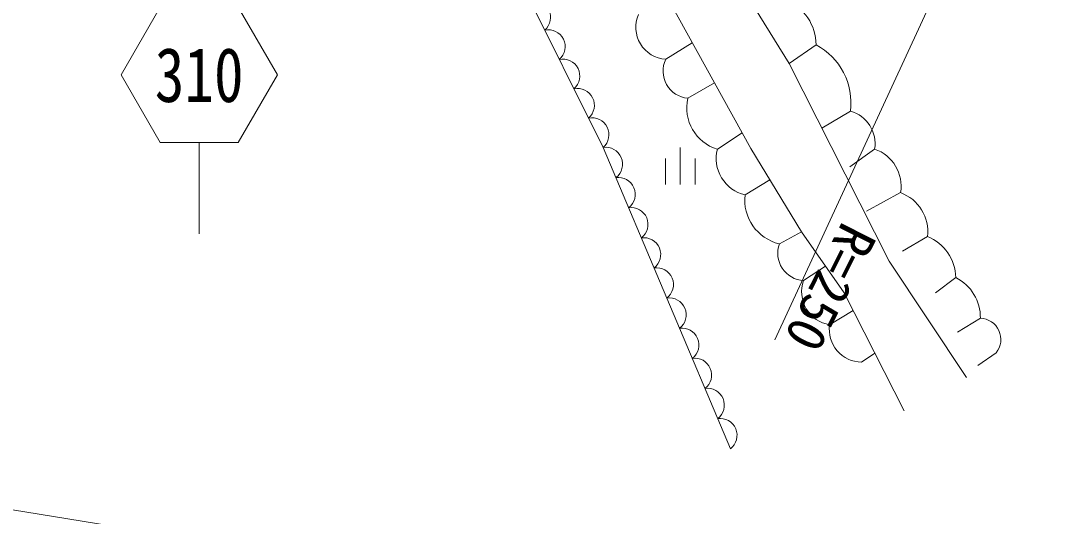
# Model space of a CAD drawing. Units: millimetres at full size, sheet at 1:1000; details may follow other scales. Extents: x 40000 to 680000, y 20000 to 380000.
# Drawn here: x 222255 to 271689, y 240043 to 263393 of the extents above; entities that cross this region are included whole.
import ezdxf
from ezdxf.enums import TextEntityAlignment as Align

# ---------------------------------------------------------------- set-up
doc = ezdxf.new("R2010")
doc.units = ezdxf.units.MM
doc.header["$LTSCALE"] = 1000
for name, color, linetype, lineweight in [('M-BGD', 7, 'Continuous', 13), ('M-STR-HTXT', 7, 'Continuous', 13), ('M-STR-STRC', 7, 'Continuous', 13)]:
    doc.layers.add(name, color=color, linetype=linetype, lineweight=lineweight)
doc.styles.add('ＭＳ ゴシック', font='')
doc.styles.get('ＭＳ ゴシック').set_extended_font_data('MS Gothic')

msp = doc.modelspace()

# ---------------------------------------------------------------- linework, layer by layer
at = {"layer": 'M-BGD'}
for p, q in [((252693, 261584), (253945, 262361)), ((259796, 262270), (258527, 261381)), ((253738, 259744), (254997, 260469)), ((261419, 259141), (260066, 258340)), ((255132, 257342), (256306, 258117)), ((253384, 255678), (253384, 257428)), ((262558, 257349), (261381, 256507)), ((252684, 255678), (252684, 256903)), ((254084, 255678), (254084, 256903)), ((256439, 255195), (257617, 255897)), ((263782, 255295), (262179, 254416)), ((258059, 252878), (259107, 253449)), ((265053, 253223), (263873, 252537)), ((259203, 251149), (260238, 251833)), ((266391, 251293), (265426, 250567)), ((260434, 249064), (261545, 249739)), ((267549, 249372), (266466, 248710)), ((261939, 247303), (262570, 247722)), ((268303, 247743), (267427, 247141))]:
    msp.add_line(p, q, dxfattribs=at)
for points in [[(191049, 278802), (192779, 278994), (194524, 279522), (197982, 279987), (207733, 282238), (216075, 284960), (223216, 288226), (225794, 288738), (229156, 288706), (231766, 287682), (236682, 284495), (240637, 281389), (244960, 277210), (251793, 270483), (256444, 264756), (258527, 261381), (261169, 256161), (263250, 252062), (266901, 246570)], [(233647, 282594), (237779, 279129), (242196, 275230), (245013, 272739), (249016, 269489), (252186, 265550), (253275, 263565), (256721, 257372), (259107, 253449), (261124, 250567), (263953, 245002)], [(255749, 243215), (249742, 257426), (242154, 272652)]]:
    msp.add_lwpolyline(points, dxfattribs=at)
for centre, radius, start, end in [((246460, 263567), 798, 310.8698, 102.1094), ((257477, 262246), 2319, 0.5829, 67.0052), ((252794, 263092), 1511, 156.1195, 266.1818), ((247150, 262182), 798, 310.8698, 102.1094), ((258330, 259524), 3112, 352.9336, 61.9124), ((247840, 260798), 798, 310.8698, 102.1094), ((253862, 261031), 1293, 154.6868, 264.4677), ((248530, 259414), 798, 310.8698, 102.1094), ((255736, 259299), 2048, 167.4393, 252.8218), ((260984, 257607), 1595, 350.6879, 74.1688), ((249219, 258030), 798, 310.8698, 102.1094), ((249862, 256640), 796, 307.1652, 98.6639), ((256832, 256906), 1755, 165.5933, 257.0704), ((261962, 255602), 1846, 350.4456, 71.1723), ((250462, 255218), 796, 307.1652, 98.6639), ((258560, 254953), 2135, 173.502, 256.4195), ((263100, 253451), 1966, 353.3525, 69.7171), ((251063, 253797), 796, 307.1652, 98.6639), ((251664, 252376), 796, 307.1652, 98.6639), ((264247, 251236), 2145, 1.5115, 67.9079), ((259274, 252439), 1292, 160.1371, 266.8607), ((252265, 250955), 796, 307.1652, 98.6639), ((260692, 250623), 1580, 160.5193, 260.5793), ((265424, 249400), 2126, 359.2572, 62.9426), ((252865, 249534), 796, 307.1652, 98.6639), ((267513, 248366), 1006, 321.72, 87.9143), ((253466, 248113), 796, 307.1652, 98.6639), ((261953, 248839), 1536, 171.5753, 269.4555), ((254067, 246692), 796, 307.1652, 98.6639), ((254667, 245271), 796, 307.1652, 98.6639), ((255268, 243849), 796, 307.1652, 98.6639)]:
    msp.add_arc(centre, radius, start, end, dxfattribs=at)
at = {"layer": 'M-STR-HTXT'}
for p, q in [((270406, 275530), (257849, 248352)), ((216689, 241168), (290058, 229323))]:
    msp.add_line(p, q, dxfattribs=at)
at = {"layer": 'M-STR-STRC'}
msp.add_line((230671, 257656), (230671, 253354), dxfattribs=at)
msp.add_lwpolyline([(234363, 260853), (232517, 264051), (228825, 264051), (226979, 260853), (228825, 257656), (232517, 257656)], close=True, dxfattribs=at)

# ---------------------------------------------------------------- texts
at = {"layer": 'M-STR-HTXT', "style": 'ＭＳ ゴシック'}
msp.add_text('R=250', height=1833, rotation=243.255, dxfattribs=at).set_placement((260475, 250817), align=Align.MIDDLE_CENTER)
at = {"layer": 'M-STR-STRC', "style": 'ＭＳ ゴシック', "width": 0.8}
msp.add_text('310', height=2566, dxfattribs=at).set_placement((230671, 260853), align=Align.MIDDLE_CENTER)

doc.saveas('drawing.dxf')
